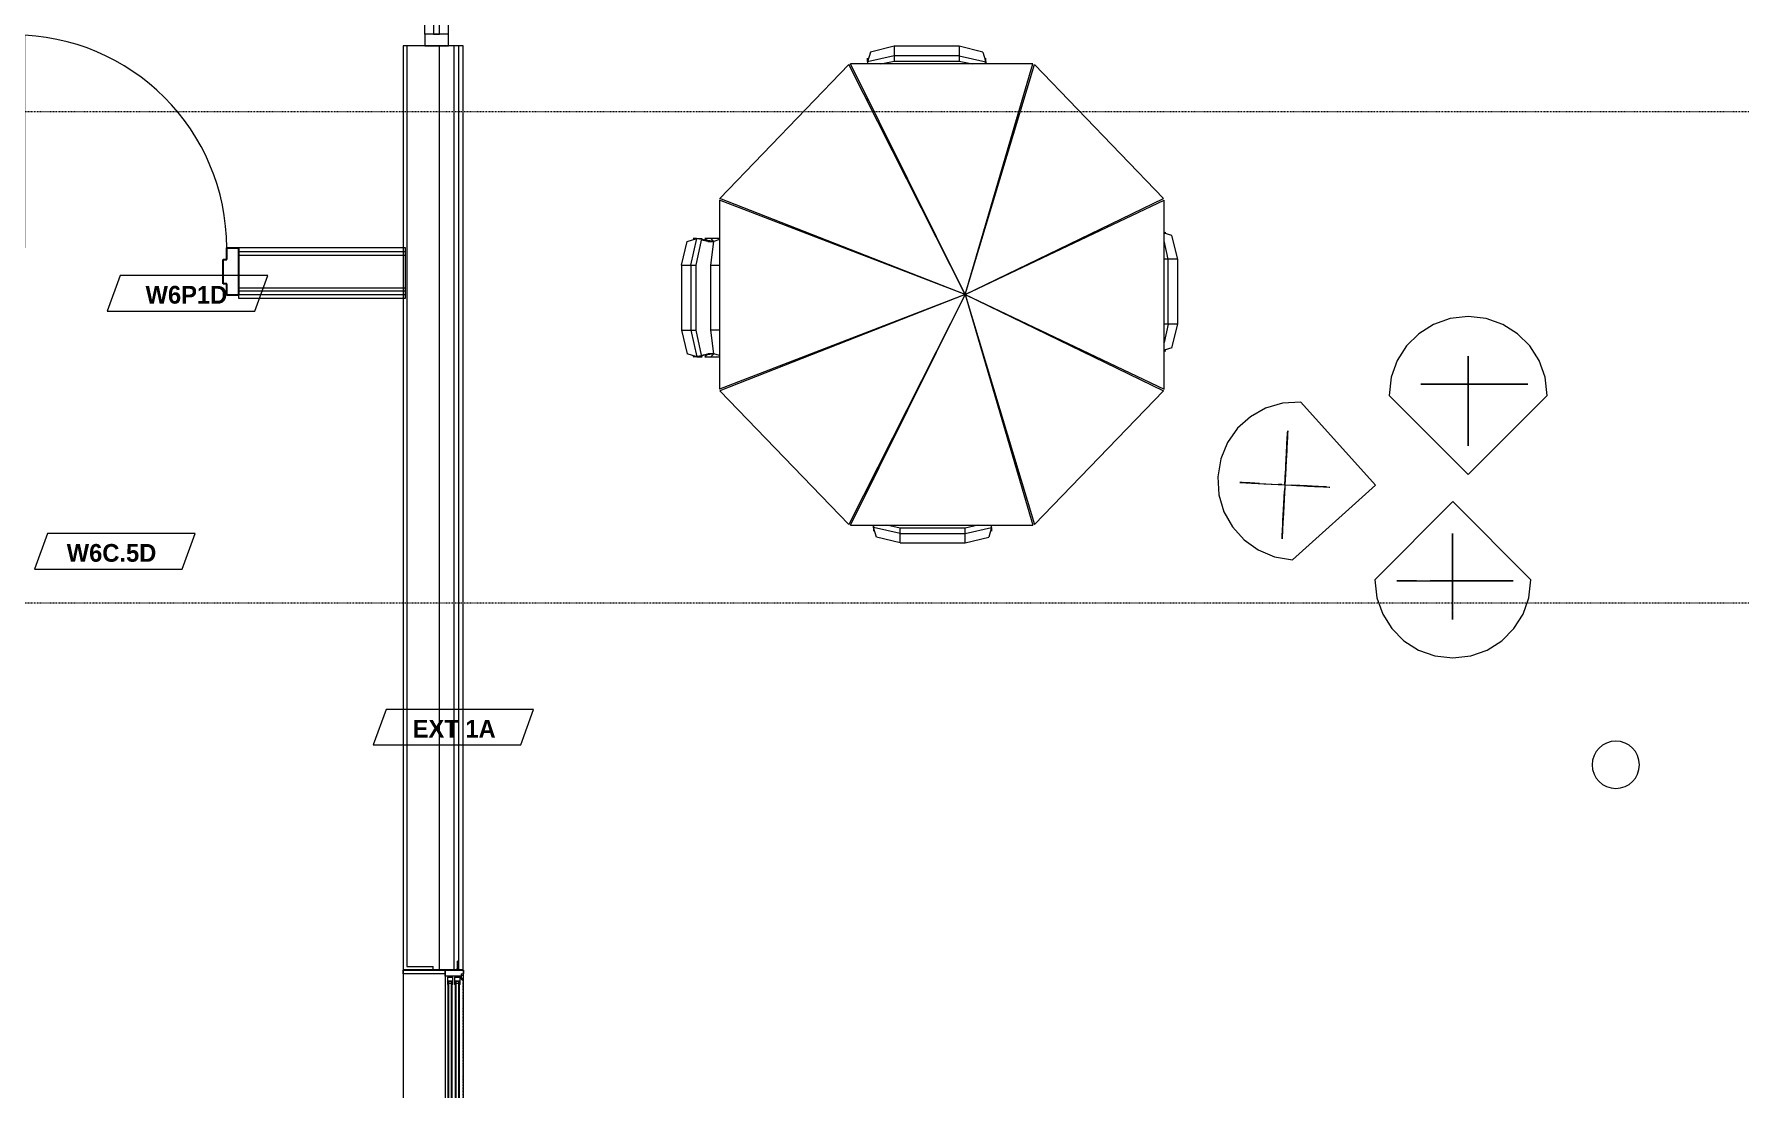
# Model space of a CAD drawing. Header units: inches. Extents: x -4010 to -1814, y 9846 to 12241.
# Drawn here: x -3472.8 to -3184.1, y 10988.2 to 11166.6 of the extents above; entities that cross this region are included whole.
import ezdxf

# ---------------------------------------------------------------- set-up
doc = ezdxf.new("R2010")
doc.units = ezdxf.units.IN
doc.header["$MEASUREMENT"] = 0
doc.linetypes.add('Aligning Line 1_8_', pattern=[0.25, 0.125, -0.125])
doc.linetypes.add('Dash', pattern=[0.25, 0.125, -0.125])
for name, color, linetype, lineweight in [('0-1', 7, 'Continuous', 5), ('0-2', 7, 'Continuous', 9), ('A-DETL-GENF-1', 253, 'Continuous', 9), ('A-DETL-GENF-HDLN-1', 7, 'Dash', 9), ('A-DETL-GENF-HDLN-2', 1, 'Continuous', 18), ('A-DOOR-1', 7, 'Continuous', 9), ('A-DOOR-2', 10, 'Continuous', 30), ('A-DOOR-FRAM-2', 10, 'Continuous', 30), ('A-GLAZ', 151, 'Continuous', 18), ('A-GLAZ-1', 10, 'Continuous', 30), ('A-GLAZ-2', 7, 'Continuous', 9), ('A-GLAZ-CURT-1', 7, 'Continuous', 9), ('A-GLAZ-CWMG-1', 7, 'Continuous', 9), ('A-WALL-1', 7, 'Continuous', 9), ('A-WALL-2', 250, 'Continuous', 18), ('A-WALL-IDEN', 211, 'Continuous', 9), ('E-LITE-EQPM-1', 7, 'Continuous', 9), ('G-ANNO-SYMB-1', 147, 'Aligning Line 1_8_', 9), ('I-FURN', 30, 'Continuous', 9), ('I-WALL-3', 7, 'Continuous', 9)]:
    doc.layers.add(name, color=color, linetype=linetype, lineweight=lineweight)
doc.styles.add('Century Gothic_B_1', font='GOTHICB.TTF', dxfattribs={"height": 3})

# ---------------------------------------------------------------- blocks, each defined once
blk = doc.blocks.new('Outdoor Table01 - 02ZUTB01_dwg-2525485-UNIT PLANS - 1ST FLOOR')
at = {"layer": 'I-FURN'}
for p, q in [((-11, 40.99), (-11.5, 39.37)), ((-7, 41.99), (-11, 40.99)), ((-7, 41.99), (4, 41.99)), ((-7, 41.99), (-7, 40.37)), ((4, 41.99), (8, 40.99)), ((4, 41.99), (4, 40.37)), ((8.5, 39.37), (8, 40.99)), ((-37.47, 16.26), (-15.64, 38.89)), ((4, 0), (-15.64, 38.89)), ((-15.38, 39), (4, 0)), ((-15.38, 39), (15.49, 39)), ((-7, 40.37), (-11.5, 39.37)), ((-11.42, 39.62), (-11.5, 40)), ((-11.5, 39.5), (-11.5, 40)), ((-11.49, 39.42), (-11.5, 39.5)), ((-11.5, 39.37), (-11.5, 39)), ((-11.42, 39), (-11.46, 39.24)), ((-7, 39.5), (-9.25, 39)), ((-7, 40.37), (4, 40.37)), ((-7, 40.37), (-7, 39.5)), ((4, 39.5), (-7, 39.5)), ((4, 40.37), (8.5, 39.37)), ((4, 40.37), (4, 39.5)), ((6.25, 39), (4, 39.5)), ((4, 0), (15.49, 39)), ((4, 0), (15.74, 38.89)), ((8.5, 40), (8.42, 39.62)), ((8.46, 39.24), (8.42, 39)), ((8.5, 39.5), (8.49, 39.42)), ((8.5, 39.5), (8.5, 40)), ((8.5, 39.37), (8.5, 39)), ((15.74, 38.89), (37.57, 16.26)), ((-11.5, 30.7), (-11.5, 31.19)), ((-7.56, 23.27), (-7.74, 23.24)), ((10.22, 20.61), (10.1, 20.71)), ((4, 0), (-37.57, 16)), ((-37.57, -16), (-37.57, 16)), ((4, 0), (-37.47, 16.26)), ((4, 0), (37.57, 16.26)), ((4, 0), (37.68, 16)), ((37.68, 16), (37.68, -16)), ((-43.99, 6), (-42.99, 10)), ((-41.37, 10.5), (-42.99, 10)), ((-42.37, 6), (-41.37, 10.5)), ((-41.5, 10.5), (-42, 10.5)), ((-42, 10.5), (-41.62, 10.42)), ((-41.42, 10.49), (-41.5, 10.5)), ((-40.56, 10.23), (-41.5, 6)), ((-41.37, 10.5), (-40.5, 10.5)), ((-38.5, 10), (-41.24, 10.46)), ((-40.56, 10.21), (-39.5, 10)), ((-40.5, 10.5), (-40.54, 10.34)), ((-39.7, 10.2), (-40, 10.5)), ((-40, 10.5), (-39, 10.5)), ((-38.5, 10), (-39.5, 10)), ((-38.5, 10), (-39, 10.5)), ((-39, 10.5), (-37.57, 10.5)), ((-39, 10.5), (-37.57, 10.5)), ((-38.5, 10), (-39, 6)), ((-37.57, 10.31), (-38.5, 10)), ((-23.32, 10.71), (-23.39, 10.54)), ((23.61, 9.5), (24, 9.5)), ((37.68, 9.44), (38, 9.5)), ((37.68, 9.5), (38, 9.5)), ((38.99, 9), (37.68, 9.4)), ((38.99, 9), (39.99, 5)), ((-43.99, -5), (-43.99, 6)), ((-43.99, 6), (-42.37, 6)), ((-42.37, -5), (-42.37, 6)), ((-42.37, 6), (-41.5, 6)), ((-41.5, 6), (-41.5, -5)), ((-39, 6), (-39, -5)), ((-37.57, 6), (-39, 6)), ((20.51, 7.84), (20.45, 7.97)), ((38.37, 5), (37.68, 8.11)), ((38.37, 5), (37.68, 5)), ((39.99, 5), (38.37, 5)), ((38.37, 5), (38.37, -6)), ((39.99, 5), (39.99, -6)), ((4, 0), (-37.57, -16)), ((4, 0), (-37.47, -16.26)), ((4, 0), (-15.64, -38.89)), ((4, 0), (-15.38, -39)), ((4, 0), (15.49, -39)), ((4, 0), (37.68, -16)), ((4, 0), (37.57, -16.26)), ((4, 0), (15.74, -38.89)), ((-43.99, -5), (-42.99, -9)), ((-43.99, -5), (-42.37, -5)), ((-42.37, -5), (-41.37, -9.5)), ((-42.37, -5), (-41.5, -5)), ((-41.5, -5), (-40.56, -9.23)), ((-39, -5), (-38.5, -9)), ((-39, -5), (-37.57, -5)), ((20.45, -7.97), (20.51, -7.84)), ((38.37, -6), (37.68, -9.11)), ((38.37, -6), (37.68, -6)), ((39.99, -6), (38.37, -6)), ((39.99, -6), (38.99, -10)), ((-42.99, -9), (-41.37, -9.5)), ((-41.62, -9.42), (-42, -9.5)), ((-41.5, -9.5), (-42, -9.5)), ((-41.42, -9.49), (-41.5, -9.5)), ((-41.37, -9.5), (-40.5, -9.5)), ((-38.5, -9), (-41.24, -9.46)), ((-39.5, -9), (-40.56, -9.21)), ((-40.54, -9.34), (-40.5, -9.5)), ((-40, -9.5), (-39.7, -9.2)), ((-39, -9.5), (-40, -9.5)), ((-39.5, -9), (-38.5, -9)), ((-39, -9.5), (-38.5, -9)), ((-37.57, -9.5), (-39, -9.5)), ((-37.57, -9.5), (-39, -9.5)), ((-37.57, -9.31), (-38.5, -9)), ((-23.39, -10.54), (-23.32, -10.71)), ((25.68, -10.5), (26.1, -10.5)), ((38.99, -10), (37.68, -10.4)), ((38, -10.5), (37.68, -10.44)), ((37.68, -10.5), (38, -10.5)), ((-15.64, -38.89), (-37.47, -16.26)), ((37.57, -16.26), (15.74, -38.89)), ((10.1, -20.71), (10.22, -20.61)), ((-8, -23.77), (-8, -24.14)), ((-7.74, -23.24), (-7.56, -23.27)), ((-12.5, -32.68), (-12.5, -33.2)), ((15.49, -39), (-15.38, -39)), ((-12.5, -39.37), (-12.5, -39)), ((-12, -40.99), (-12.5, -39.37)), ((-8, -40.37), (-12.5, -39.37)), ((-12.49, -39.42), (-12.5, -39.5)), ((-12.5, -39.5), (-12.5, -40)), ((-12.5, -40), (-12.42, -39.62)), ((-12.42, -39), (-12.46, -39.24)), ((-10.25, -39), (-8, -39.5)), ((-8, -39.5), (3, -39.5)), ((-8, -40.37), (-8, -39.5)), ((3, -40.37), (-8, -40.37)), ((-8, -41.99), (-8, -40.37)), ((3, -39.5), (5.25, -39)), ((3, -40.37), (7.5, -39.37)), ((3, -40.37), (3, -39.5)), ((3, -41.99), (3, -40.37)), ((7, -40.99), (7.5, -39.37)), ((7.42, -39), (7.46, -39.24)), ((7.42, -39.62), (7.5, -40)), ((7.49, -39.42), (7.5, -39.5)), ((7.5, -39.37), (7.5, -39)), ((7.5, -39.5), (7.5, -40)), ((-8, -41.99), (-12, -40.99)), ((3, -41.99), (-8, -41.99)), ((7, -40.99), (3, -41.99))]:
    blk.add_line(p, q, dxfattribs=at)
blk = doc.blocks.new('Outdoor Table01 - Outdoor Table01-2525492-UNIT PLANS - 1ST FLOOR')
at = {"extrusion": (0, 0, -1), "zscale": -1, "rotation": 180}
blk.add_blockref('Outdoor Table01 - 02ZUTB01_dwg-2525485-UNIT PLANS - 1ST FLOOR', (0, 0), dxfattribs=at)
blk = doc.blocks.new('Rectangular Mullion - 2_ x 4_ rectangular-2441821-UNIT PLANS - 1ST FLOOR')
at = {"layer": 'A-GLAZ-CWMG-1'}
for p, q in [((-2, 2), (0, 2)), ((-2, -2), (-2, 2)), ((0, 2), (0, -2)), ((0, -2), (-2, -2))]:
    blk.add_line(p, q, dxfattribs=at)
blk = doc.blocks.new('System Panel - Glazed-2441823-UNIT PLANS - 1ST FLOOR')
at = {"layer": 'A-GLAZ-CURT-1'}
for p, q in [((17.7, 0.5), (-17.7, 0.5)), ((-17.7, 0.5), (-17.7, -0.5)), ((17.7, -0.5), (17.7, 0.5)), ((-17.7, -0.5), (17.7, -0.5))]:
    blk.add_line(p, q, dxfattribs=at)
blk = doc.blocks.new('Rectangular Mullion - 2_ x 4_ rectangular-V6-UNIT PLANS - 1ST FLOOR')
at = {"layer": 'A-GLAZ-CWMG-1'}
for p, q in [((-3406.67, 11166.59), (-3406.67, 11201.99)), ((-3402.67, 11166.59), (-3402.67, 11201.99))]:
    blk.add_line(p, q, dxfattribs=at)
blk = doc.blocks.new('Window-Double_Hung-Marvin-Essential - ESDH3066 - 1st Floor-3103325-UNIT PLANS - 1ST FLOOR')
at = {"layer": 'A-DETL-GENF-HDLN-1'}
blk.add_line((16.1, 5.09), (-16.5, 5.09), dxfattribs=at)
at = {"layer": 'A-DETL-GENF-HDLN-2'}
for p, q in [((-19.25, 4.11), (-19.25, 4.06)), ((-17.75, 4.11), (-19.25, 4.11)), ((-19.25, 4.06), (-17.9, 4.06)), ((-17.9, 4.06), (-17.9, 3.95)), ((-17.9, 3.95), (-17.75, 3.95)), ((-17.75, 5.16), (-17.16, 5.16)), ((-17.75, 5.16), (-17.75, 2.06)), ((-17.08, 4.75), (-17.16, 5.16)), ((-17.08, 4.75), (-16.19, 4.75)), ((-16.85, 5.12), (-16.85, 4.75)), ((-16.3, 5.12), (-16.85, 5.12)), ((-16.38, 4.65), (-16.72, 4.65)), ((-16.72, 4.65), (-16.72, 2.06)), ((-15.34, 4.56), (-16.56, 4.56)), ((-16.56, 3.62), (-16.56, 4.56)), ((-16.56, 3.62), (-15.34, 3.62)), ((-15.34, 3.34), (-16.56, 3.34)), ((-16.56, 2.41), (-16.56, 3.34)), ((-16.38, 4.75), (-16.38, 4.65)), ((-16.3, 4.89), (-16.3, 5.12)), ((-16.18, 4.89), (-16.3, 4.89)), ((-16.19, 4.84), (-16.1, 4.84)), ((-16.19, 4.75), (-16.19, 4.84)), ((-16.18, 5.09), (-16.1, 5.09)), ((-16.18, 5.09), (-16.18, 4.89)), ((-16.1, 4.84), (-16.1, 5.09)), ((-15.94, 3.74), (-15.94, 4.46)), ((-15.94, 4.46), (-15.28, 4.46)), ((-15.28, 3.74), (-15.94, 3.74)), ((-15.94, 2.52), (-15.94, 3.24)), ((-15.94, 3.24), (-15.28, 3.24)), ((-15.84, 3.76), (-15.84, 4.45)), ((-15.84, 2.54), (-15.84, 3.23)), ((-15.54, 3.88), (-15.54, 4.32)), ((-15.54, 2.67), (-15.54, 3.1)), ((-15.34, 4.56), (-15.28, 4.5)), ((-15.34, 3.62), (-15.28, 3.69)), ((-15.34, 3.34), (-15.28, 3.28)), ((-15.28, 4.46), (-15.28, 4.5)), ((-15.28, 3.69), (-15.28, 3.74)), ((-15.28, 3.24), (-15.28, 3.28)), ((15.34, 4.56), (15.28, 4.5)), ((15.28, 4.46), (15.28, 4.5)), ((15.94, 4.46), (15.28, 4.46)), ((15.28, 3.69), (15.28, 3.74)), ((15.28, 3.74), (15.94, 3.74)), ((15.34, 3.62), (15.28, 3.69)), ((15.34, 3.34), (15.28, 3.28)), ((15.28, 3.24), (15.28, 3.28)), ((15.94, 3.24), (15.28, 3.24)), ((15.34, 4.56), (16.56, 4.56)), ((16.56, 3.62), (15.34, 3.62)), ((15.34, 3.34), (16.56, 3.34)), ((15.54, 3.88), (15.54, 4.32)), ((15.54, 2.67), (15.54, 3.1)), ((15.84, 3.76), (15.84, 4.45)), ((15.84, 2.54), (15.84, 3.23)), ((15.94, 3.74), (15.94, 4.46)), ((15.94, 2.52), (15.94, 3.24)), ((16.18, 5.09), (16.1, 5.09)), ((16.1, 4.84), (16.1, 5.09)), ((16.19, 4.84), (16.1, 4.84)), ((16.18, 5.09), (16.18, 4.89)), ((16.18, 4.89), (16.3, 4.89)), ((16.19, 4.75), (16.19, 4.84)), ((17.08, 4.75), (16.19, 4.75)), ((16.3, 4.89), (16.3, 5.12)), ((16.3, 5.12), (16.85, 5.12)), ((16.38, 4.75), (16.38, 4.65)), ((16.38, 4.65), (16.72, 4.65)), ((16.56, 3.62), (16.56, 4.56)), ((16.56, 2.41), (16.56, 3.34)), ((16.72, 4.65), (16.72, 2.06)), ((16.85, 5.12), (16.85, 4.75)), ((17.08, 4.75), (17.16, 5.16)), ((17.75, 5.16), (17.16, 5.16)), ((17.75, 5.16), (17.75, 2.06)), ((17.75, 4.11), (19.25, 4.11)), ((17.9, 3.95), (17.75, 3.95)), ((17.9, 4.06), (17.9, 3.95)), ((19.25, 4.06), (17.9, 4.06)), ((19.25, 4.11), (19.25, 4.06)), ((-16.72, 2.06), (-17.75, 2.06)), ((-17.13, 2.03), (-17.13, -5.06)), ((-16.56, 2.41), (-15.34, 2.41)), ((-15.28, 2.52), (-15.94, 2.52)), ((-15.34, 2.41), (-15.28, 2.47)), ((-15.28, 2.47), (-15.28, 2.52)), ((15.28, 2.47), (15.28, 2.52)), ((15.28, 2.52), (15.94, 2.52)), ((15.34, 2.41), (15.28, 2.47)), ((16.56, 2.41), (15.34, 2.41)), ((16.72, 2.06), (17.75, 2.06)), ((17.12, -5.06), (17.12, 2.03)), ((-17.13, -5.06), (-17.75, -5.06)), ((17.12, -5.06), (17.75, -5.06))]:
    blk.add_line(p, q, dxfattribs=at)
at = {"layer": 'A-GLAZ'}
for p, q in [((15.84, 4.45), (-15.84, 4.45)), ((15.84, 4.32), (-15.84, 4.32)), ((15.84, 3.88), (-15.84, 3.88)), ((15.84, 3.76), (-15.84, 3.76)), ((15.84, 3.23), (-15.84, 3.23)), ((15.84, 3.1), (-15.84, 3.1)), ((15.84, 2.67), (-15.84, 2.67)), ((15.84, 2.54), (-15.84, 2.54))]:
    blk.add_line(p, q, dxfattribs=at)
at = {"layer": 'A-GLAZ-1'}
for p, q in [((-17.75, 5.16), (-17.75, 2.06)), ((17.75, 2.06), (17.75, 5.16)), ((-17.75, 2.03), (-17.75, -5.06)), ((17.75, -5.06), (17.75, 2.03))]:
    blk.add_line(p, q, dxfattribs=at)
at = {"layer": 'A-GLAZ-2'}
for p, q in [((17.75, 5.16), (-17.75, 5.16)), ((19.62, 5.31), (17.75, 5.31)), ((17.75, 5.31), (17.75, 5.16)), ((17.75, 5.06), (18.25, 5.06)), ((19.62, 5.16), (19.62, 5.31)), ((-17.75, 2.06), (17.75, 2.06)), ((-17.75, -5.06), (17.75, -5.06))]:
    blk.add_line(p, q, dxfattribs=at)
blk = doc.blocks.new('dwayne 23733 - dwayne 23733-2121486-UNIT PLANS - 1ST FLOOR')
at = {"layer": 'A-DETL-GENF-1'}
for p, q in [((-13.72, 0.19), (-0.5, 13.4)), ((12.71, 0.19), (-0.5, 13.4)), ((-0.54, 7.92), (-0.54, 8.01)), ((-0.54, 8.01), (-0.54, 7.91)), ((-0.54, 7.66), (-0.54, 7.92)), ((-0.54, 7.91), (-0.54, 7.65)), ((-0.54, 7.26), (-0.54, 7.66)), ((-0.54, 7.65), (-0.54, 7.26)), ((-0.54, 5.28), (-0.54, 7.26)), ((-0.54, 7.26), (-0.54, 6.78)), ((-0.54, 6.78), (-0.54, 6.24)), ((-0.54, 6.24), (-0.54, 5.69)), ((-0.54, 5.69), (-0.54, 4.84)), ((-0.54, 4.95), (-0.54, 5.28)), ((-0.54, 1.23), (-0.54, 4.95)), ((-0.54, 4.84), (-0.54, 4.6)), ((-0.54, 4.7), (-0.54, 4.84)), ((-0.54, 4.84), (-0.54, 4.81)), ((-0.54, 4.81), (-0.54, 4.74)), ((-0.54, 4.74), (-0.54, 4.69)), ((-0.54, 4.12), (-0.54, 4.7)), ((-0.54, 4.69), (-0.54, 4.64)), ((-0.54, 4.64), (-0.54, 4.58)), ((-0.54, 4.6), (-0.54, 0.4)), ((-0.54, 4.58), (-0.54, -4.9)), ((-0.54, 4.39), (-0.54, 4.42)), ((-0.54, 4.42), (-0.54, 3.9)), ((-0.54, 4.23), (-0.54, 4.39)), ((-0.54, 3.14), (-0.54, 4.23)), ((-0.54, 1.4), (-0.54, 4.12)), ((-0.54, 3.9), (-0.54, 3.96)), ((-0.54, 3.96), (-0.54, 3.81)), ((-0.54, 3.81), (-0.54, 1.23)), ((-0.54, 2.17), (-0.54, 3.14)), ((-13.72, 0.19), (-13.37, -2.84)), ((-7.33, 0), (-7.36, 0)), ((-7.36, 0), (-6.63, 0)), ((-7.25, 0), (-7.33, 0)), ((-6.85, 0), (-6.99, 0)), ((-6.99, 0), (-6.86, 0)), ((-6.63, 0), (-6.85, 0)), ((-2.13, 0), (-3.2, 0)), ((-0.11, 0), (-2.13, 0)), ((-0.54, 1.69), (-0.54, 2.17)), ((-0.54, 0.45), (-0.54, 1.69)), ((-0.54, 0.71), (-0.54, 1.4)), ((-0.54, 0.4), (-0.54, 0.71)), ((-0.54, -0.61), (-0.54, 0.45)), ((1.28, 0), (-0.11, 0)), ((1.54, 0), (1.28, 0)), ((1.96, 0), (1.54, 0)), ((6.55, 0), (5.7, 0)), ((5.7, 0), (6.64, 0)), ((6.64, 0), (6.54, 0)), ((6.82, 0), (6.55, 0)), ((7.12, 0), (6.82, 0)), ((7.44, 0), (7.12, 0)), ((7.75, 0), (7.44, 0)), ((8.04, 0), (7.75, 0)), ((8.28, 0), (8.04, 0)), ((8.11, 0), (8.71, 0)), ((8.46, 0), (8.28, 0)), ((8.68, 0), (8.46, 0)), ((8.71, 0), (8.68, 0)), ((12.36, -2.84), (12.71, 0.19)), ((-13.37, -2.84), (-12.37, -5.62)), ((-9.93, 0), (-9.98, 0)), ((-9.98, 0), (-8.83, 0)), ((-9.83, 0), (-9.93, 0)), ((-9.68, 0), (-9.83, 0)), ((-9.47, 0), (-9.68, 0)), ((-9.14, 0), (-9.47, 0)), ((-8.72, 0), (-9.14, 0)), ((-8.83, 0), (-8.42, 0)), ((-8.27, 0), (-8.72, 0)), ((-8.42, 0), (-7.45, 0)), ((-7.82, 0), (-8.27, 0)), ((-7.4, 0), (-7.82, 0)), ((-7.45, 0), (-6.32, 0)), ((-7.07, 0), (-7.4, 0)), ((-7.12, 0), (-7.25, 0)), ((-7.12, 0), (-4.34, 0)), ((-6.86, 0), (-7.07, 0)), ((-6.32, 0), (-5.19, 0)), ((-5.19, 0), (-4.2, 0)), ((-3.91, 0), (-4.34, 0)), ((-4.25, 0), (-4.26, 0)), ((-4.26, 0), (-4.25, 0)), ((-4.05, 0), (-4.25, 0)), ((-4.25, 0), (-4.23, 0)), ((-4.23, 0), (-4.21, 0)), ((-4.21, 0), (-3.41, 0)), ((-4.2, 0), (-3.49, 0)), ((-3.19, 0), (-4.05, 0)), ((-3.59, 0), (-3.91, 0)), ((-3.37, 0), (-3.59, 0)), ((-3.49, 0), (-3.19, 0)), ((-3.41, 0), (-2.92, 0)), ((-3.2, 0), (-3.37, 0)), ((-2.92, 0), (-2.34, 0)), ((-2.34, 0), (-1.67, 0)), ((-1.67, 0), (-0.04, 0)), ((-0.54, -1.49), (-0.54, -0.61)), ((-0.54, -2.17), (-0.54, -1.49)), ((-0.54, -2.65), (-0.54, -2.17)), ((-0.54, -2.8), (-0.54, -2.53)), ((-0.54, -2.53), (-0.54, -2.9)), ((-0.54, -2.9), (-0.54, -2.65)), ((-0.54, -5.64), (-0.54, -2.8)), ((-0.04, 0), (0.63, 0)), ((0.63, 0), (1.15, 0)), ((1.15, 0), (1.55, 0)), ((1.55, 0), (1.83, 0)), ((1.75, 0), (1.74, 0)), ((1.74, 0), (1.83, 0)), ((2.33, 0), (1.75, 0)), ((1.83, 0), (2.21, 0)), ((1.83, 0), (2.02, 0)), ((2.6, 0), (1.96, 0)), ((2.02, 0), (2.31, 0)), ((2.21, 0), (2.33, 0)), ((2.31, 0), (2.7, 0)), ((6.54, 0), (2.6, 0)), ((2.7, 0), (7.81, 0)), ((7.81, 0), (8.3, 0)), ((9.46, 0), (8.11, 0)), ((8.3, 0), (8.85, 0)), ((8.85, 0), (9.27, 0)), ((9.27, 0), (9.56, 0)), ((9.71, 0), (9.46, 0)), ((9.56, 0), (9.71, 0)), ((11.37, -5.62), (12.36, -2.84)), ((-12.37, -5.62), (-10.81, -8.08)), ((-0.54, -5.03), (-0.54, -4.9)), ((-0.54, -5.03), (-0.54, -5.01)), ((-0.54, -5.01), (-0.54, -5.33)), ((-0.54, -5.33), (-0.54, -5.37)), ((-0.54, -5.37), (-0.54, -5.49)), ((-0.54, -5.49), (-0.54, -5.65)), ((-0.54, -6.53), (-0.54, -5.64)), ((-0.54, -5.65), (-0.54, -5.83)), ((9.81, -8.08), (11.37, -5.62)), ((-10.81, -8.08), (-8.77, -10.12)), ((-0.54, -5.83), (-0.54, -5.99)), ((-0.54, -5.99), (-0.54, -6.12)), ((-0.54, -6.12), (-0.54, -6.18)), ((-0.54, -6.18), (-0.54, -6.53)), ((7.76, -10.12), (9.81, -8.08)), ((-8.77, -10.12), (-6.31, -11.69)), ((5.31, -11.69), (7.76, -10.12)), ((-6.31, -11.69), (-3.53, -12.68)), ((-3.53, -12.68), (-0.5, -13.03)), ((-0.5, -13.03), (2.53, -12.68)), ((2.53, -12.68), (5.31, -11.69))]:
    blk.add_line(p, q, dxfattribs=at)
blk = doc.blocks.new('tina 23824 - tina 23824-2121476-UNIT PLANS - 1ST FLOOR')
at = {"layer": 'A-DETL-GENF-1'}
for p, q in [((-13.36, 0), (0, 13.36)), ((13.36, 0), (0, 13.36)), ((0, 8.55), (0, 8.56)), ((0, 8.56), (0, 8.18)), ((0, 7.35), (0, 8.55)), ((0, 8.18), (0, 5.28)), ((0, 6.76), (0, 7.35)), ((0, 5.67), (0, 6.76)), ((0, 6.54), (0, 6.59)), ((0, 6.59), (0, 6.48)), ((0, 4.75), (0, 6.54)), ((0, 6.48), (0, 5.68)), ((0, 6.21), (0, 6.28)), ((0, 6.28), (0, 6.28)), ((0, 6.28), (0, 6.25)), ((0, 6.19), (0, 6.27)), ((0, 6.27), (0, -5.63)), ((0, 6.25), (0, 6.2)), ((0, 3.39), (0, 6.21)), ((0, 6.2), (0, 6.17)), ((0, 6.17), (0, 6.19)), ((0, 4.14), (0, 6.02)), ((0, 6.02), (0, 5.99)), ((0, 5.99), (0, 5.55)), ((0, 5.68), (0, 5.67)), ((0, 5.55), (0, 4.56)), ((0, 5.28), (0, 4.14)), ((0, 4.15), (0, 4.75)), ((0, 4.56), (0, 2.26)), ((0, 4.46), (0, 4.48)), ((0, 4.48), (0, 4.38)), ((0, 4.32), (0, 4.46)), ((0, 4.38), (0, 4.14)), ((0, 4.08), (0, 4.32)), ((0, 2.07), (0, 4.15)), ((0, 4.14), (0, 4.03)), ((0, 3.76), (0, 4.08)), ((0, 4.03), (0, 2.94)), ((0, 2.66), (0, 3.76)), ((0, 2.23), (0, 3.39)), ((0, 2.5), (0, 3.27)), ((0, 3.27), (0, 3.05)), ((0, 3.05), (0, 2.97)), ((0, 2.97), (0, 2.83)), ((0, 2.94), (0, 2.59)), ((0, 2.83), (0, 0.65)), ((0, 2.16), (0, 2.66)), ((0, 2.59), (0, 2.46)), ((0, 2.46), (0, 2.5)), ((0, 2.26), (0, 1.96)), ((0, 1.85), (0, 2.23)), ((0, 1.81), (0, 2.16)), ((0, 0.74), (0, 2.07)), ((0, 1.96), (0, 1.85)), ((0, 1.3), (0, 1.81)), ((0, 1.03), (0, 1.3)), ((0, 0.65), (0, 1.03)), ((0, 0.65), (0, 0.74)), ((0, -3.28), (0, 0.65)), ((-13.36, 0), (-13.01, -3.06)), ((-10.07, -1.88), (-10.12, -1.88)), ((-10.12, -1.88), (-8.16, -1.88)), ((-9.9, -1.88), (-10.07, -1.88)), ((-9.64, -1.88), (-9.9, -1.88)), ((-9.56, -1.88), (-9.68, -1.88)), ((-9.68, -1.88), (-8.44, -1.88)), ((-9.34, -1.88), (-9.64, -1.88)), ((-8.93, -1.88), (-9.56, -1.88)), ((-9.03, -1.88), (-9.34, -1.88)), ((-8.77, -1.88), (-9.03, -1.88)), ((-7.95, -1.88), (-8.93, -1.88)), ((-8.59, -1.88), (-8.77, -1.88)), ((-8.49, -1.88), (-8.59, -1.88)), ((-8.48, -1.88), (-8.5, -1.88)), ((-8.5, -1.88), (-8.48, -1.88)), ((-8.44, -1.88), (-8.49, -1.88)), ((-7.97, -1.88), (-8.48, -1.88)), ((-8.48, -1.88), (-8.45, -1.88)), ((-8.45, -1.88), (-8.43, -1.88)), ((-8.44, -1.88), (-8.2, -1.88)), ((-8.43, -1.88), (-8.44, -1.88)), ((-8.2, -1.88), (-7.17, -1.88)), ((-8.16, -1.88), (-7.85, -1.88)), ((-7.17, -1.88), (-7.97, -1.88)), ((-3.24, -1.88), (-7.95, -1.88)), ((-7.85, -1.88), (-7.38, -1.88)), ((-7.38, -1.88), (-6.81, -1.88)), ((-6.81, -1.88), (-6.22, -1.88)), ((-6.07, -1.88), (-6.29, -1.88)), ((-6.29, -1.88), (-6.19, -1.88)), ((-6.22, -1.88), (-5.67, -1.88)), ((-6.19, -1.88), (-6.03, -1.88)), ((-4.88, -1.88), (-6.07, -1.88)), ((-6.03, -1.88), (-4.12, -1.88)), ((-5.67, -1.88), (-5.24, -1.88)), ((-5.2, -1.88), (-5.28, -1.88)), ((-5.28, -1.88), (-5.22, -1.88)), ((-5.24, -1.88), (-4.99, -1.88)), ((-5.22, -1.88), (-5.08, -1.88)), ((-5.1, -1.88), (-5.2, -1.88)), ((-5.02, -1.88), (-5.1, -1.88)), ((-5.08, -1.88), (-4.88, -1.88)), ((-4.94, -1.88), (-5.02, -1.88)), ((-4.99, -1.88), (-4.94, -1.88)), ((-4.67, -1.88), (-3.25, -1.88)), ((-4.67, -1.88), (-4.66, -1.88)), ((4.17, -1.88), (-4.66, -1.88)), ((-4.12, -1.88), (-3.76, -1.88)), ((-3.76, -1.88), (-2.69, -1.88)), ((-3.25, -1.88), (-3.24, -1.88)), ((-2.69, -1.88), (-2.16, -1.88)), ((-2.16, -1.88), (0.54, -1.88)), ((0, -2.15), (0, -1.1)), ((0, -1.18), (0, -1.1)), ((0, -1.31), (0, -1.18)), ((0, -1.5), (0, -1.31)), ((0, -1.75), (0, -1.5)), ((0, -2.08), (0, -1.75)), ((0, -2.35), (0, -2.08)), ((0, -2.15), (0, -2.35)), ((0, -2.35), (0, -2.43)), ((0, -2.43), (0, -2.35)), ((0.54, -1.88), (1.26, -1.88)), ((1.26, -1.88), (1.71, -1.88)), ((1.71, -1.88), (1.97, -1.88)), ((1.97, -1.88), (2.21, -1.88)), ((2.21, -1.88), (3.87, -1.88)), ((2.32, -1.88), (2.21, -1.88)), ((2.21, -1.88), (3.98, -1.88)), ((6.09, -1.88), (2.32, -1.88)), ((3.09, -1.88), (3.08, -1.88)), ((3.08, -1.88), (3.19, -1.88)), ((3.26, -1.88), (3.09, -1.88)), ((3.19, -1.88), (3.43, -1.88)), ((4.4, -1.88), (3.26, -1.88)), ((3.43, -1.88), (3.3, -1.88)), ((3.3, -1.88), (3.68, -1.88)), ((3.68, -1.88), (4.08, -1.88)), ((3.87, -1.88), (4.11, -1.88)), ((3.98, -1.88), (4.2, -1.88)), ((4.08, -1.88), (4.5, -1.88)), ((4.11, -1.88), (4.29, -1.88)), ((4.2, -1.88), (4.17, -1.88)), ((4.29, -1.88), (4.46, -1.88)), ((4.46, -1.88), (4.4, -1.88)), ((4.5, -1.88), (4.9, -1.88)), ((4.9, -1.88), (5.27, -1.88)), ((5.27, -1.88), (5.58, -1.88)), ((5.58, -1.88), (5.82, -1.88)), ((7.06, -1.88), (5.6, -1.88)), ((5.6, -1.88), (6.14, -1.88)), ((5.82, -1.88), (8, -1.88)), ((6.63, -1.88), (6.09, -1.88)), ((6.14, -1.88), (6.24, -1.88)), ((7.56, -1.88), (6.14, -1.88)), ((6.14, -1.88), (6.53, -1.88)), ((6.24, -1.88), (6.43, -1.88)), ((6.43, -1.88), (6.67, -1.88)), ((6.53, -1.88), (6.62, -1.88)), ((6.62, -1.88), (6.73, -1.88)), ((6.91, -1.88), (6.63, -1.88)), ((6.67, -1.88), (6.94, -1.88)), ((6.73, -1.88), (6.84, -1.88)), ((6.84, -1.88), (6.91, -1.88)), ((6.91, -1.88), (6.94, -1.88)), ((6.94, -1.88), (6.91, -1.88)), ((6.94, -1.88), (7.2, -1.88)), ((7.06, -1.88), (7.05, -1.88)), ((7.05, -1.88), (7.06, -1.88)), ((7.12, -1.88), (7.06, -1.88)), ((7.23, -1.88), (7.12, -1.88)), ((7.2, -1.88), (7.42, -1.88)), ((7.34, -1.88), (7.23, -1.88)), ((7.47, -1.88), (7.34, -1.88)), ((7.42, -1.88), (7.56, -1.88)), ((7.62, -1.88), (7.47, -1.88)), ((7.77, -1.88), (7.62, -1.88)), ((7.9, -1.88), (7.77, -1.88)), ((7.98, -1.88), (7.9, -1.88)), ((8, -1.88), (7.98, -1.88)), ((13.01, -3.06), (13.36, 0)), ((-13.01, -3.06), (-12, -5.87)), ((0, -5.68), (0, -3.28)), ((0, -5.94), (0, -4.37)), ((0, -4.37), (0, -5.12)), ((0, -6.45), (0, -4.37)), ((0, -4.37), (0, -4.54)), ((0, -6.15), (0, -4.5)), ((0, -4.5), (0, -5.14)), ((0, -4.54), (0, -5.61)), ((0, -5.29), (0, -4.56)), ((0, -4.56), (0, -4.6)), ((0, -4.6), (0, -5.1)), ((0, -5.1), (0, -5.53)), ((0, -5.12), (0, -5.44)), ((0, -5.14), (0, -5.32)), ((0, -5.32), (0, -5.29)), ((0, -6.25), (0, -5.31)), ((0, -5.31), (0, -5.41)), ((0, -5.41), (0, -6.16)), ((0, -5.44), (0, -5.71)), ((0, -5.53), (0, -5.86)), ((0, -5.61), (0, -5.73)), ((0, -5.72), (0, -5.63)), ((0, -5.73), (0, -5.68)), ((0, -5.71), (0, -5.97)), ((0, -5.72), (0, -6.36)), ((0, -5.83), (0, -5.73)), ((0, -5.73), (0, -5.79)), ((12, -5.87), (13.01, -3.06)), ((-12, -5.87), (-10.42, -8.35)), ((-10.42, -8.35), (-8.35, -10.42)), ((0, -5.79), (0, -6.28)), ((0, -6.4), (0, -5.83)), ((0, -5.86), (0, -6.06)), ((0, -6.1), (0, -5.94)), ((0, -5.97), (0, -6.21)), ((0, -6.06), (0, -6.1)), ((0, -6.16), (0, -6.15)), ((0, -6.21), (0, -6.45)), ((0, -6.37), (0, -6.25)), ((0, -6.28), (0, -6.53)), ((0, -6.36), (0, -6.45)), ((0, -6.6), (0, -6.37)), ((0, -6.5), (0, -6.4)), ((0, -6.45), (0, -6.5)), ((0, -6.53), (0, -6.6)), ((8.35, -10.42), (10.42, -8.35)), ((10.42, -8.35), (12, -5.87)), ((-8.35, -10.42), (-5.87, -12)), ((5.87, -12), (8.35, -10.42)), ((-5.87, -12), (-3.06, -13.01)), ((-3.06, -13.01), (0, -13.36)), ((0, -13.36), (3.06, -13.01)), ((3.06, -13.01), (5.87, -12))]:
    blk.add_line(p, q, dxfattribs=at)
blk = doc.blocks.new('yinyin 25485 - yinyin 25485-2121478-UNIT PLANS - 1ST FLOOR')
at = {"layer": 'A-DETL-GENF-1'}
for p, q in [((-13.35, 0), (0, 13.35)), ((13.35, 0), (0, 13.35)), ((0.77, -6.21), (0.77, 5.66)), ((0.77, 5.56), (0.77, 5.66)), ((0.77, 4.89), (0.77, 5.56)), ((0.77, 3.1), (0.77, 5.1)), ((0.77, 5.1), (0.77, 4.56)), ((0.77, 3.86), (0.77, 4.89)), ((0.77, 4.56), (0.77, 4.37)), ((0.77, 4.37), (0.77, 1.83)), ((0.77, 2.7), (0.77, 3.86)), ((0.77, 2.47), (0.77, 3.76)), ((0.77, 3.76), (0.77, 3.71)), ((0.77, 3.71), (0.77, 3.62)), ((0.77, 3.62), (0.77, 3.51)), ((0.77, 3.51), (0.77, 3.38)), ((0.77, 3.38), (0.77, 3.26)), ((0.77, 3.26), (0.77, 3.16)), ((0.77, 3.16), (0.77, 3.1)), ((-13.35, 0), (-13, -3.06)), ((0.77, 1.59), (0.77, 2.7)), ((0.77, 1.9), (0.77, 2.47)), ((0.77, 1.25), (0.77, 1.9)), ((0.77, 1.83), (0.77, 1.08)), ((0.77, 0.77), (0.77, 1.59)), ((0.77, 0.07), (0.77, 1.25)), ((0.77, 1.08), (0.77, 0.44)), ((0.77, 0.44), (0.77, 0.77)), ((0.77, 0.44), (0.77, 0.57)), ((0.77, 0.57), (0.77, 0.07)), ((0.77, -0.73), (0.77, 0.44)), ((13, -3.06), (13.35, 0)), ((-8.03, -1.94), (-8.39, -1.94)), ((-8.39, -1.94), (-7.85, -1.94)), ((-7.68, -1.94), (-8.03, -1.94)), ((-7.92, -1.94), (-7.96, -1.94)), ((-7.96, -1.94), (-7.3, -1.94)), ((-7.82, -1.94), (-7.92, -1.94)), ((-7.85, -1.94), (-5.6, -1.94)), ((-7.68, -1.94), (-7.82, -1.94)), ((-7.52, -1.94), (-7.68, -1.94)), ((-7.17, -1.94), (-7.68, -1.94)), ((-7.37, -1.94), (-7.52, -1.94)), ((-7.26, -1.94), (-7.37, -1.94)), ((-7.3, -1.94), (-5.56, -1.94)), ((-7.19, -1.94), (-7.26, -1.94)), ((-6.02, -1.94), (-7.19, -1.94)), ((-6.47, -1.94), (-7.17, -1.94)), ((-5.56, -1.94), (-6.47, -1.94)), ((-5.88, -1.94), (-6.02, -1.94)), ((-2.33, -1.94), (-5.88, -1.94)), ((-5.6, -1.94), (-5.45, -1.94)), ((-5.45, -1.94), (-4.98, -1.94)), ((-5.18, -1.94), (-5.23, -1.94)), ((-5.23, -1.94), (-5.12, -1.94)), ((-4.81, -1.94), (-5.18, -1.94)), ((-5.12, -1.94), (-4.15, -1.94)), ((-4.98, -1.94), (-4.49, -1.94)), ((-4.06, -1.94), (-4.81, -1.94)), ((-4.49, -1.94), (-3.02, -1.94)), ((-4.15, -1.94), (-3.79, -1.94)), ((-2.94, -1.94), (-4.06, -1.94)), ((-3.79, -1.94), (-3.31, -1.94)), ((-2.61, -1.94), (-3.44, -1.94)), ((-3.44, -1.94), (-2.1, -1.94)), ((-3.31, -1.94), (-2.17, -1.94)), ((-3.02, -1.94), (-2.94, -1.94)), ((-2.43, -1.94), (-2.61, -1.94)), ((-1.96, -1.94), (-2.43, -1.94)), ((-2.07, -1.94), (-2.33, -1.94)), ((-2.17, -1.94), (-0.83, -1.94)), ((-2.1, -1.94), (-2.07, -1.94)), ((-1.32, -1.94), (-1.96, -1.94)), ((-0.63, -1.94), (-1.32, -1.94)), ((-0.83, -1.94), (0.34, -1.94)), ((0.01, -1.94), (-0.63, -1.94)), ((-0.34, -1.94), (-0.12, -1.94)), ((-0.34, -1.94), (6.55, -1.94)), ((-0.12, -1.94), (0.08, -1.94)), ((0.48, -1.94), (0.01, -1.94)), ((0.08, -1.94), (0.27, -1.94)), ((0.27, -1.94), (0.43, -1.94)), ((0.34, -1.94), (1.33, -1.94)), ((0.43, -1.94), (0.55, -1.94)), ((0.66, -1.94), (0.48, -1.94)), ((0.55, -1.94), (0.63, -1.94)), ((0.63, -1.94), (0.66, -1.94)), ((0.77, -0.31), (0.77, -0.03)), ((0.77, -0.03), (0.77, -0.8)), ((0.77, -0.52), (0.77, -0.31)), ((0.77, -0.8), (0.77, -0.52)), ((0.77, -0.8), (0.77, -0.73)), ((0.77, -1.9), (0.77, -0.8)), ((0.77, -4.25), (0.77, -1.9)), ((0.77, -2.46), (0.77, -2.58)), ((0.77, -2.46), (0.77, -2.57)), ((0.77, -2.83), (0.77, -2.57)), ((0.77, -2.58), (0.77, -2.64)), ((0.77, -2.64), (0.77, -2.7)), ((0.77, -2.7), (0.77, -2.75)), ((0.77, -2.75), (0.77, -2.79)), ((0.77, -2.79), (0.77, -2.85)), ((0.77, -2.97), (0.77, -2.83)), ((0.77, -2.85), (0.77, -2.93)), ((1.33, -1.94), (2.1, -1.94)), ((2.99, -1.94), (1.8, -1.94)), ((1.8, -1.94), (1.81, -1.94)), ((1.81, -1.94), (2.07, -1.94)), ((2.07, -1.94), (5.57, -1.94)), ((2.1, -1.94), (2.96, -1.94)), ((4, -1.94), (2.93, -1.94)), ((2.93, -1.94), (3.1, -1.94)), ((2.96, -1.94), (2.99, -1.94)), ((3.1, -1.94), (3.59, -1.94)), ((3.59, -1.94), (6.3, -1.94)), ((6.88, -1.94), (4, -1.94)), ((5.57, -1.94), (7.21, -1.94)), ((6.6, -1.94), (6.01, -1.94)), ((6.01, -1.94), (6.63, -1.94)), ((6.3, -1.94), (6.55, -1.94)), ((7.21, -1.94), (6.6, -1.94)), ((6.63, -1.94), (6.9, -1.94)), ((7.81, -1.94), (6.88, -1.94)), ((7.21, -1.94), (6.9, -1.94)), ((7.21, -1.94), (8.35, -1.94)), ((8.09, -1.94), (7.81, -1.94)), ((8.34, -1.94), (8.09, -1.94)), ((8.57, -1.94), (8.34, -1.94)), ((8.35, -1.94), (9.93, -1.94)), ((8.76, -1.94), (8.57, -1.94)), ((9.07, -1.94), (8.76, -1.94)), ((9.93, -1.94), (9.07, -1.94)), ((-13, -3.06), (-11.99, -5.87)), ((0.77, -2.93), (0.77, -2.99)), ((0.77, -3.01), (0.77, -2.97)), ((0.77, -2.99), (0.77, -3.01)), ((0.77, -5.49), (0.77, -4.25)), ((0.77, -6.46), (0.77, -5.49)), ((11.99, -5.87), (13, -3.06)), ((-11.99, -5.87), (-10.42, -8.35)), ((-10.42, -8.35), (-8.35, -10.42)), ((0.77, -6.21), (0.77, -7.6)), ((0.77, -7.24), (0.77, -6.46)), ((0.77, -7.6), (0.77, -7.04)), ((0.77, -7.04), (0.77, -8.57)), ((0.77, -9.01), (0.77, -7.24)), ((0.77, -8.9), (0.77, -7.26)), ((0.77, -7.26), (0.77, -7.86)), ((0.77, -7.86), (0.77, -8.31)), ((0.77, -8.29), (0.77, -8.22)), ((0.77, -8.22), (0.77, -9.16)), ((0.77, -8.32), (0.77, -8.24)), ((0.77, -8.24), (0.77, -8.57)), ((0.77, -8.57), (0.77, -8.29)), ((0.77, -8.31), (0.77, -8.82)), ((0.77, -8.57), (0.77, -8.32)), ((8.35, -10.42), (10.42, -8.35)), ((10.42, -8.35), (11.99, -5.87)), ((-8.35, -10.42), (-5.87, -11.99)), ((0.77, -8.82), (0.77, -9.01)), ((0.77, -9.55), (0.77, -8.9)), ((0.77, -9.16), (0.77, -9.55)), ((5.87, -11.99), (8.35, -10.42)), ((-5.87, -11.99), (-3.06, -13)), ((-3.06, -13), (0, -13.35)), ((0, -13.35), (3.06, -13)), ((3.06, -13), (5.87, -11.99))]:
    blk.add_line(p, q, dxfattribs=at)
blk = doc.blocks.new('Pathway_Cooper_McGraw-Edison _BSC-BRC_Round - Pathway_Cooper_McGraw-Edison _BSC-BRC_Round-2028611-UNIT PLANS - 1ST FLOOR')
at = {"layer": 'E-LITE-EQPM-1'}
for start, end in [(360, 180), (180, 360)]:
    blk.add_arc((0, 0), 4, start, end, dxfattribs=at)
blk = doc.blocks.new('CTR - 1st Phase - Shell_rvt-1-UNIT PLANS - 1ST FLOOR')
at = {"layer": 'A-WALL-1'}
for p, q in [((-3410.3, 11164.59), (-3410.3, 11008.34)), ((-3400.17, 11164.59), (-3410.3, 11164.59)), ((-3400.17, 11008.34), (-3400.17, 11164.59)), ((-3403.2, 11008.34), (-3403.17, 11008.34))]:
    blk.add_line(p, q, dxfattribs=at)
at = {"layer": 'A-WALL-2'}
for p, q in [((-3409.67, 11164.59), (-3409.67, 11008.96)), ((-3404.17, 11008.34), (-3404.17, 11164.59)), ((-3401.67, 11008.34), (-3401.67, 11164.59)), ((-3400.92, 11008.34), (-3400.92, 11164.59)), ((-3409.67, 11008.96), (-3405.24, 11008.96)), ((-3405.24, 11008.34), (-3405.24, 11008.96))]:
    blk.add_line(p, q, dxfattribs=at)
at = {"layer": '0-2'}
for name, p in [('Rectangular Mullion - 2_ x 4_ rectangular-V6-UNIT PLANS - 1ST FLOOR', (0, 0)), ('Outdoor Table01 - Outdoor Table01-2525492-UNIT PLANS - 1ST FLOOR', (-3319.25, 11122.54)), ('dwayne 23733 - dwayne 23733-2121486-UNIT PLANS - 1ST FLOOR', (-3232.21, 11074.14)), ('Pathway_Cooper_McGraw-Edison _BSC-BRC_Round - Pathway_Cooper_McGraw-Edison _BSC-BRC_Round-2028611-UNIT PLANS - 1ST FLOOR', (-3205.14, 11043.04))]:
    blk.add_blockref(name, p, dxfattribs=at)
for name, p, rotation in [('System Panel - Glazed-2441823-UNIT PLANS - 1ST FLOOR', (-3404.67, 11184.29), 269.9999999999984), ('tina 23824 - tina 23824-2121476-UNIT PLANS - 1ST FLOOR', (-3230.13, 11105.51), 180), ('yinyin 25485 - yinyin 25485-2121478-UNIT PLANS - 1ST FLOOR', (-3259.16, 11091.05), 266.9999999999994), ('Window-Double_Hung-Marvin-Essential - ESDH3066 - 1st Floor-3103325-UNIT PLANS - 1ST FLOOR', (-3405.24, 10990.59), 269.9999999999994)]:
    blk.add_blockref(name, p, dxfattribs=dict(at, rotation=rotation))
at = {"layer": '0-2', "extrusion": (0, 0, -1), "rotation": 270.0000000000016}
blk.add_blockref('Rectangular Mullion - 2_ x 4_ rectangular-2441821-UNIT PLANS - 1ST FLOOR', (3404.67, 11164.59), dxfattribs=at)
blk = doc.blocks.new('HOLLOW METAL - 1HR RATED-2191982-UNIT PLANS - 1ST FLOOR')
at = {"layer": 'A-DOOR-1'}
blk.add_arc((18, -4.5), 36, 180, 270, dxfattribs=at)
at = {"layer": 'A-DOOR-2'}
for p, q in [((16.25, -4.5), (18, -4.5)), ((16.25, -40.5), (16.25, -4.5)), ((18, -4.5), (18, -40.5)), ((18, -40.5), (16.25, -40.5))]:
    blk.add_line(p, q, dxfattribs=at)
at = {"layer": 'A-DOOR-FRAM-2'}
for p, q in [((-20, 3.5), (-18, 3.5)), ((-20, -4.5), (-20, 3.5)), ((-18, 3.5), (-18, 1.5625)), ((18, 3.5), (20, 3.5)), ((18, 1.5625), (18, 3.5)), ((20, 3.5), (20, -4.5)), ((-18, 1.5625), (-17.375, 1.5625)), ((-17.375, 1.5625), (-17.375, -2.5625)), ((17.375, 1.5625), (18, 1.5625)), ((17.375, -2.5625), (17.375, 1.5625)), ((-18, -2.5625), (-18, -4.5)), ((-17.375, -2.5625), (-18, -2.5625)), ((18, -2.5625), (17.375, -2.5625)), ((18, -4.5), (18, -2.5625)), ((-18, -4.5), (-20, -4.5)), ((20, -4.5), (18, -4.5))]:
    blk.add_line(p, q, dxfattribs=at)
blk = doc.blocks.new('CTR - 1st Phase - Common Walls_rvt-1-UNIT PLANS - 1ST FLOOR')
at = {"layer": 'A-WALL-2'}
for p, q in [((-3438.17, 11129.81), (-3409.92, 11129.81)), ((-3438.17, 11129.19), (-3409.92, 11129.19)), ((-3438.17, 11123.69), (-3409.92, 11123.69)), ((-3438.17, 11123.19), (-3409.92, 11123.19)), ((-3438.17, 11122.56), (-3409.92, 11122.56))]:
    blk.add_line(p, q, dxfattribs=at)
at = {"layer": 'G-ANNO-SYMB-1'}
for p, q in [((-1871.64, 11153.43), (-4009.55, 11153.43)), ((-1871.64, 11070.38), (-4009.55, 11070.38))]:
    blk.add_line(p, q, dxfattribs=at)
at = {"layer": 'I-WALL-3'}
for p, q in [((-3409.92, 11130.44), (-3438.17, 11130.44)), ((-3409.92, 11121.94), (-3409.92, 11130.44)), ((-3438.17, 11122.44), (-3438.17, 11121.94)), ((-3438.17, 11121.94), (-3409.92, 11121.94))]:
    blk.add_line(p, q, dxfattribs=at)
at = {"layer": '0-2', "rotation": 180}
blk.add_blockref('HOLLOW METAL - 1HR RATED-2191982-UNIT PLANS - 1ST FLOOR', (-3458.17, 11125.94), dxfattribs=at)
blk = doc.blocks.new('Wall Tag - Arch Wall-3956453-UNIT PLANS - 1ST FLOOR')
at = {"layer": 'A-WALL-IDEN'}
for p, q in [((-0.3561, 0.0937), (-0.4244, -0.0937)), ((0.4244, 0.0937), (-0.3561, 0.0937)), ((0.3561, -0.0937), (0.4244, 0.0937)), ((-0.4244, -0.0937), (0.3561, -0.0937))]:
    blk.add_line(p, q, dxfattribs=at)

msp = doc.modelspace()

# ---------------------------------------------------------------- block references
at = {"layer": '0-1'}
msp.add_blockref('CTR - 1st Phase - Shell_rvt-1-UNIT PLANS - 1ST FLOOR', (0, 0), dxfattribs=at)

# ---------------------------------------------------------------- next in the draw order: block references
msp.add_blockref('CTR - 1st Phase - Common Walls_rvt-1-UNIT PLANS - 1ST FLOOR', (0, 0), dxfattribs=at)
at = {"layer": 'A-WALL-IDEN', "xscale": 31.99999999999999, "yscale": 31.99999999999999, "zscale": 31.99999999999999}
for p in [(-3446.79874, 11122.77138), (-3459.09888, 11079.12538), (-3401.81822, 11049.3894)]:
    msp.add_blockref('Wall Tag - Arch Wall-3956453-UNIT PLANS - 1ST FLOOR', p, dxfattribs=at)

# ---------------------------------------------------------------- next in the draw order: texts
at = {"layer": 'A-WALL-IDEN', "char_height": 3, "attachment_point": 1, "style": 'Century Gothic_B_1'}
for s, insert, width in [('W6P1D', (-3453.89497, 11124.01891), 17.069), ('W6C.5D', (-3467.23448, 11080.37291), 19.594), ('EXT 1A', (-3408.70658, 11050.63693), 16.564)]:
    msp.add_mtext(s, dxfattribs=dict(at, insert=insert, width=width))

doc.saveas('drawing.dxf')
